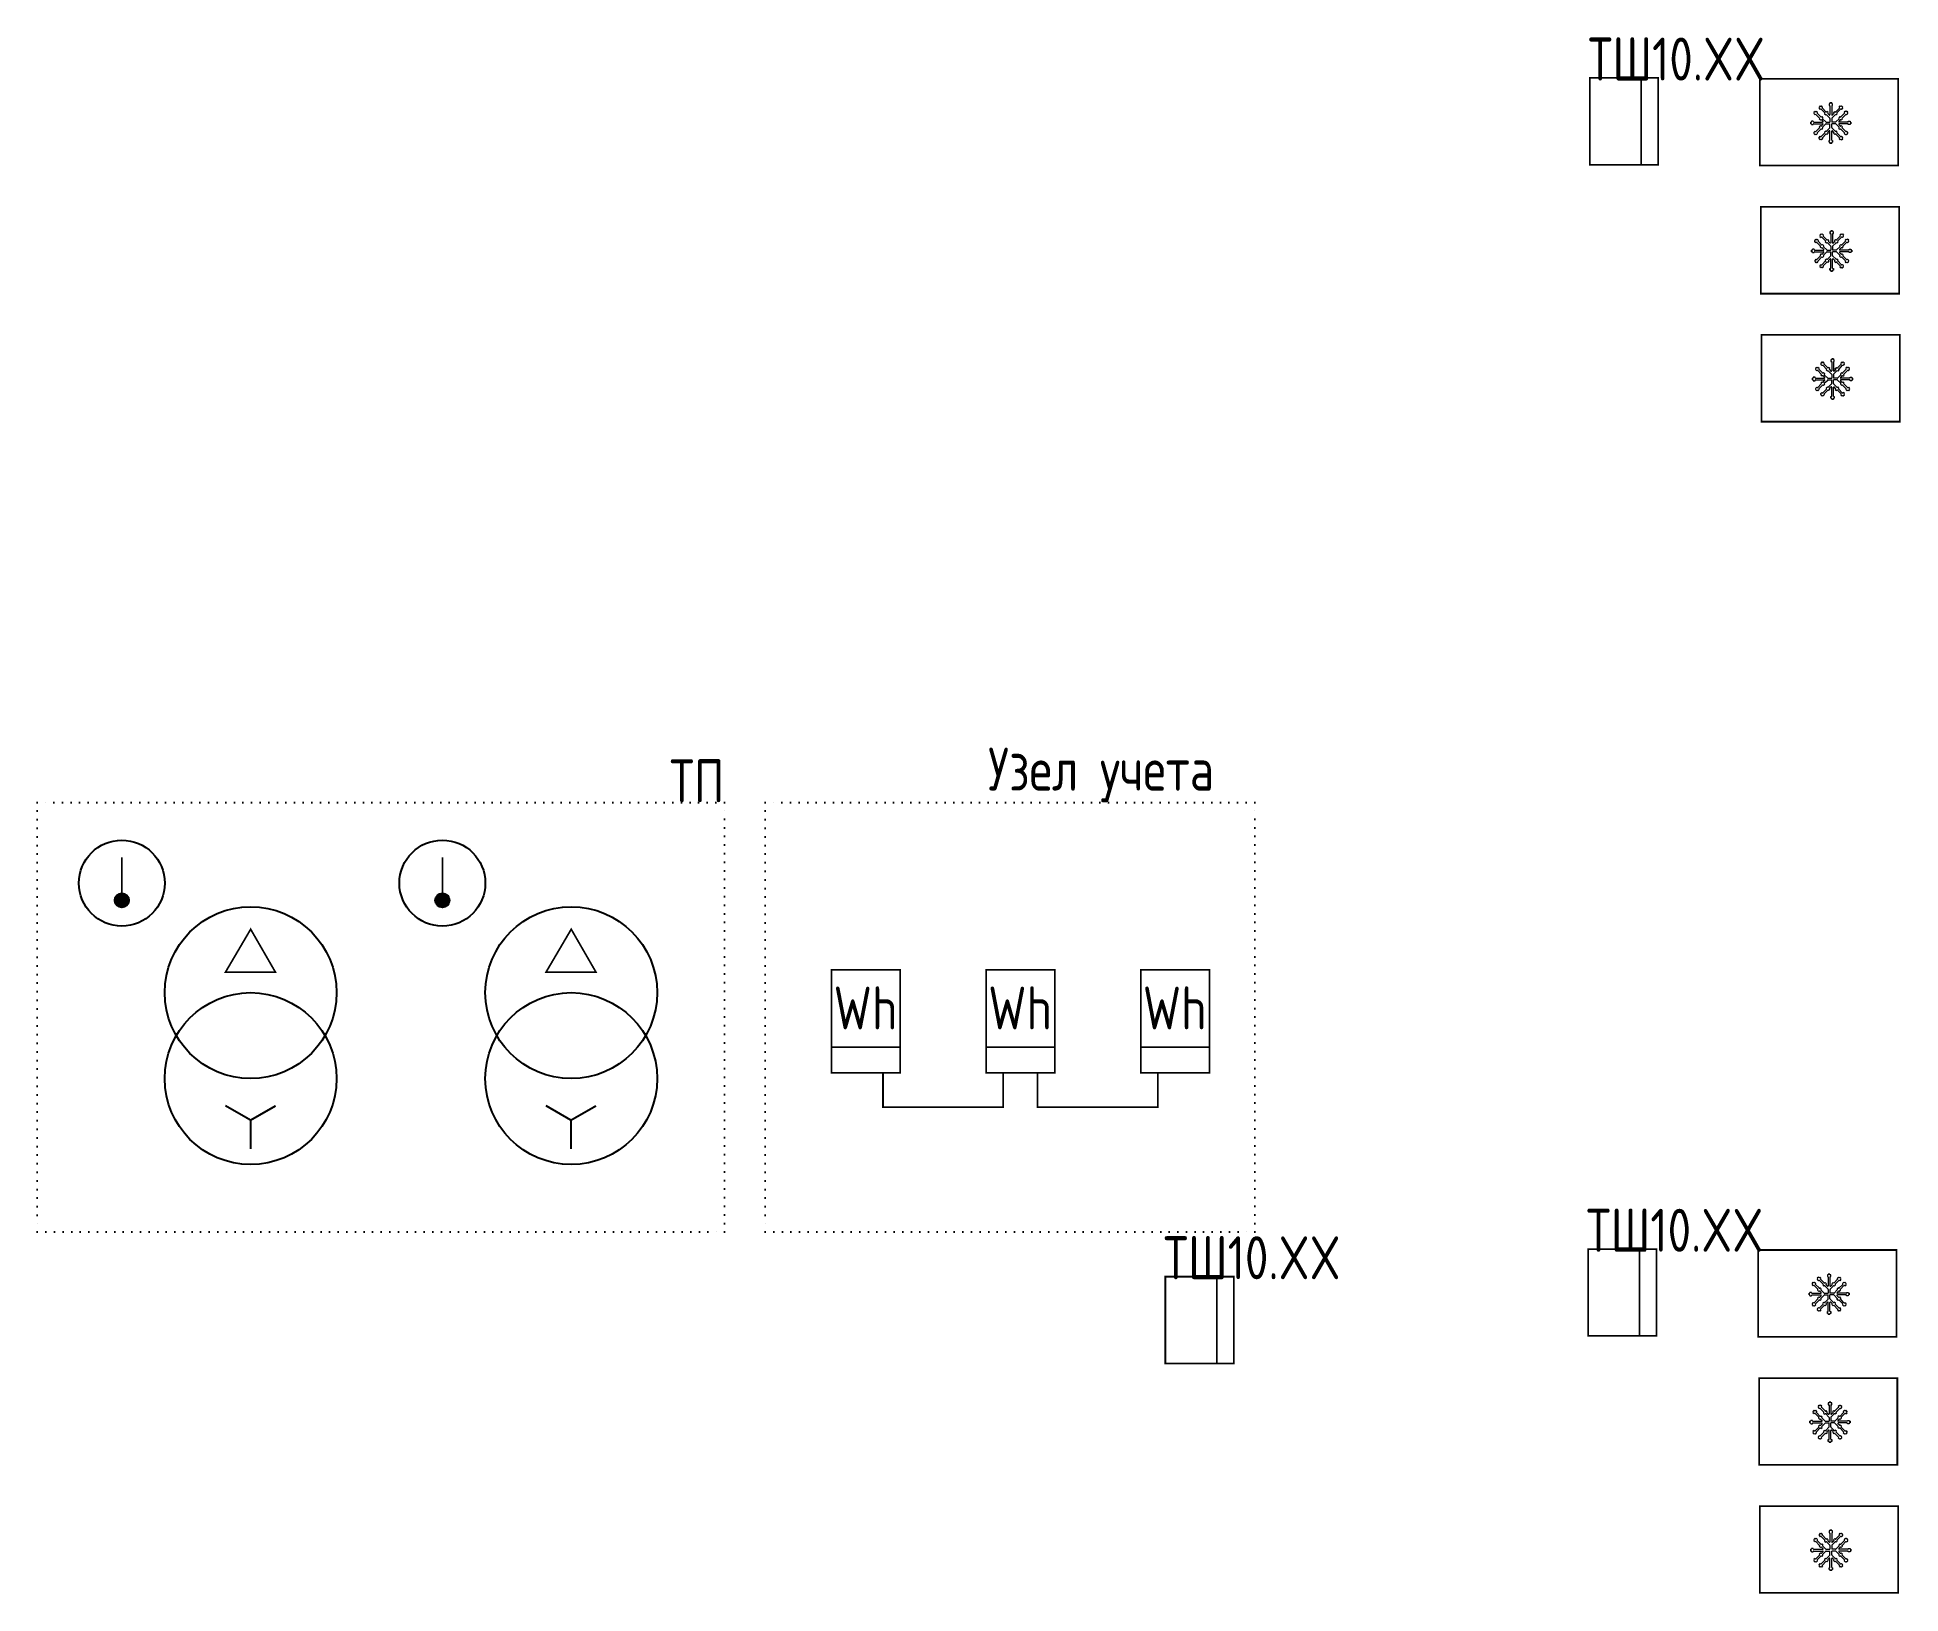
# Model space of a CAD drawing. Header units: millimetres. Extents: x 59878 to 81573, y -13993 to 4120.
import ezdxf

# ---------------------------------------------------------------- set-up
doc = ezdxf.new("R2010")
doc.units = ezdxf.units.MM
doc.linetypes.add('Точки', pattern=[1, 0, -1])
doc.layers.add('Основной тон.', color=7, linetype='Continuous', lineweight=20)
doc.styles.add('-ISOCPEUR-', font='ISOCPEUR.TTF', dxfattribs={"width": 0.8, "height": 2.5})

# ---------------------------------------------------------------- blocks, each defined once
blk = doc.blocks.new('ТП')
h = blk.add_hatch(color=256)
h.dxf.hatch_style = 1
h.paths.add_polyline_path([(1067, 3860, 1), (901, 3860, 1)])
h = blk.add_hatch(color=256)
h.dxf.hatch_style = 1
h.paths.add_polyline_path([(4799, 3860, 1), (4633, 3860, 1)])
at = {"linetype": 'Точки', "ltscale": 100}
blk.add_lwpolyline([(0, 0), (8000, 0), (8000, 5000), (0, 5000)], close=True, dxfattribs=at)
at = {"const_width": 20}
for points in [[(984, 4060), (984, 4360), (984, 3943)], [(4716, 4060), (4716, 4360), (4716, 3943)], [(2484, 3523), (2772, 3024), (2191, 3024), (2484, 3523)], [(6216, 3523), (6504, 3024), (5923, 3024), (6216, 3523)], [(2191, 1469), (2481, 1302), (2481, 977), (2481, 1302), (2772, 1469)], [(5923, 1469), (6213, 1302), (6213, 977), (6213, 1302), (6504, 1469)]]:
    blk.add_lwpolyline(points, dxfattribs=at)
for points in [[(2481, 1302), (2191, 1469)], [(2481, 1302), (2772, 1469)], [(2481, 1302), (2481, 966)], [(6213, 1302), (5923, 1469)], [(6213, 1302), (6504, 1469)], [(6213, 1302), (6213, 966)]]:
    blk.add_lwpolyline(points)
for centre, radius in [((984, 4060), 500), ((4716, 4060), 500), ((984, 3860), 83), ((4716, 3860), 83), ((2484, 2785), 1000), ((6216, 2785), 1000), ((2484, 1785), 1000), ((6216, 1785), 1000)]:
    blk.add_circle(centre, radius)
at = {"insert": (8000, 5000), "char_height": 500, "attachment_point": 9, "style": '-ISOCPEUR-'}
blk.add_mtext_dynamic_manual_height_columns('\\pi-800,l800,t2000;ТП', width=80.31, gutter_width=12.5, heights=[9], dxfattribs=at)
blk = doc.blocks.new('TС')
at = {"const_width": 0.1}
for points in [[(4.08, 0.1), (0.1, 0.1), (0.1, 5.15), (4.08, 5.15)], [(4.08, 5.15), (3.1, 5.15), (3.1, 0.1), (4.08, 0.1)]]:
    blk.add_lwpolyline(points, close=True, dxfattribs=at)
at = {"style": '-ISOCPEUR-', "width": 0.8}
blk.add_attdef('ADDR', (0, 5), '', height=2.5, dxfattribs=at)
blk = doc.blocks.new('УУ')
at = {"linetype": 'Точки', "ltscale": 100}
blk.add_lwpolyline([(0, 0), (5700, 0), (5700, 5000), (0, 5000)], close=True, dxfattribs=at)
at = {"const_width": 20}
for points in [[(772, 1852), (1572, 1852), (1572, 3052), (772, 3052)], [(2572, 1852), (3372, 1852), (3372, 3052), (2572, 3052)], [(4372, 1852), (5172, 1852), (5172, 3052), (4372, 3052)], [(772, 1852), (1572, 1852), (1572, 2152), (772, 2152)], [(2572, 1852), (3372, 1852), (3372, 2152), (2572, 2152)], [(4372, 1852), (5172, 1852), (5172, 2152), (4372, 2152)]]:
    blk.add_lwpolyline(points, close=True, dxfattribs=at)
for points in [[(1372, 1852), (1372, 1453), (2772, 1453), (2772, 1852)], [(3172, 1852), (3172, 1453), (4572, 1453), (4572, 1852)]]:
    blk.add_lwpolyline(points, dxfattribs=at)
at = {"linetype": 'Точки', "ltscale": 100, "insert": (5226, 5000), "char_height": 500, "attachment_point": 9, "style": '-ISOCPEUR-'}
blk.add_mtext_dynamic_manual_height_columns('\\pi-800,l800,t2000;Узел учета', width=4342.05, gutter_width=4661, heights=[9], dxfattribs=at)
at = {"char_height": 500, "attachment_point": 5, "style": '-ISOCPEUR-'}
for insert in [(1167, 2607), (2967, 2607), (4767, 2607)]:
    blk.add_mtext_dynamic_manual_height_columns('\\pi-800,l800,t2000;Wh', width=8, gutter_width=12.5, heights=[9], dxfattribs=dict(at, insert=insert))
blk = doc.blocks.new('cond')
at = {"const_width": 20}
blk.add_lwpolyline([(0, 1010), (1610, 1010), (1610, 0), (0, 0)], close=True, dxfattribs=at)
at = {"layer": 'Основной тон.', "color": 5, "ltscale": 0.8}
for p, q in [((702, 695), (688, 681)), ((702, 695), (688, 681)), ((688, 681), (691, 677)), ((688, 681), (691, 677)), ((691, 670), (688, 666)), ((688, 666), (702, 652)), ((705, 691), (702, 695)), ((702, 695), (705, 691)), ((702, 652), (705, 656)), ((716, 695), (712, 691)), ((712, 656), (755, 613)), ((730, 681), (716, 695)), ((727, 677), (730, 681)), ((727, 670), (769, 627)), ((806, 720), (806, 700)), ((811, 720), (806, 720)), ((806, 700), (811, 700)), ((816, 730), (816, 725)), ((836, 730), (816, 730)), ((836, 730), (816, 730)), ((816, 730), (816, 725)), ((816, 730), (836, 730)), ((816, 695), (816, 664)), ((816, 664), (816, 632)), ((836, 730), (836, 725)), ((836, 725), (836, 730)), ((836, 695), (836, 664)), ((836, 664), (836, 632)), ((846, 720), (841, 720)), ((841, 700), (846, 700)), ((846, 700), (846, 720)), ((925, 670), (883, 627)), ((939, 656), (897, 613)), ((922, 681), (936, 695)), ((925, 677), (922, 681)), ((936, 695), (939, 691)), ((950, 695), (946, 691)), ((946, 691), (950, 695)), ((950, 652), (946, 656)), ((950, 695), (964, 681)), ((950, 695), (964, 681)), ((964, 666), (950, 652)), ((964, 681), (960, 677)), ((964, 681), (960, 677)), ((960, 670), (964, 666)), ((592, 507), (597, 507)), ((592, 507), (592, 487)), ((592, 507), (592, 487)), ((597, 507), (592, 507)), ((592, 487), (592, 507)), ((592, 487), (597, 487)), ((592, 487), (597, 487)), ((622, 517), (602, 517)), ((602, 517), (602, 512)), ((602, 482), (602, 477)), ((602, 477), (622, 477)), ((622, 512), (622, 517)), ((622, 477), (622, 482)), ((627, 507), (659, 507)), ((627, 487), (659, 487)), ((628, 621), (642, 635)), ((628, 621), (642, 635)), ((628, 621), (631, 617)), ((631, 617), (628, 621)), ((628, 606), (631, 610)), ((642, 592), (628, 606)), ((642, 635), (645, 631)), ((642, 635), (645, 631)), ((645, 596), (642, 592)), ((653, 631), (656, 635)), ((653, 596), (695, 553)), ((653, 397), (695, 440)), ((656, 635), (670, 621)), ((659, 507), (690, 507)), ((659, 487), (690, 487)), ((670, 621), (667, 617)), ((667, 610), (709, 568)), ((690, 507), (730, 507)), ((690, 487), (730, 487)), ((695, 553), (691, 557)), ((691, 543), (695, 546)), ((706, 529), (691, 543)), ((706, 465), (691, 450)), ((691, 450), (695, 447)), ((695, 440), (691, 436)), ((706, 571), (709, 568)), ((709, 532), (706, 529)), ((709, 461), (706, 465)), ((716, 568), (720, 571)), ((716, 532), (733, 515)), ((716, 461), (733, 478)), ((720, 571), (734, 557)), ((720, 422), (734, 436)), ((734, 557), (730, 553)), ((730, 546), (769, 508)), ((730, 447), (769, 485)), ((734, 436), (730, 440)), ((751, 617), (755, 613)), ((755, 606), (751, 603)), ((751, 603), (766, 589)), ((769, 627), (766, 631)), ((766, 589), (769, 592)), ((772, 507), (816, 507)), ((772, 487), (816, 487)), ((780, 631), (776, 627)), ((776, 592), (814, 554)), ((776, 401), (814, 439)), ((794, 617), (780, 631)), ((790, 613), (794, 617)), ((790, 606), (807, 589)), ((816, 632), (816, 593)), ((816, 550), (816, 507)), ((816, 443), (816, 487)), ((836, 632), (836, 593)), ((836, 550), (836, 507)), ((880, 507), (836, 507)), ((880, 487), (836, 487)), ((836, 443), (836, 487)), ((876, 592), (837, 554)), ((876, 401), (837, 439)), ((861, 606), (844, 589)), ((858, 617), (872, 631)), ((861, 613), (858, 617)), ((872, 631), (876, 627)), ((883, 627), (886, 631)), ((886, 589), (883, 592)), ((921, 546), (883, 508)), ((921, 447), (883, 485)), ((900, 603), (886, 589)), ((900, 617), (897, 613)), ((897, 606), (900, 603)), ((932, 571), (918, 557)), ((918, 557), (921, 553)), ((935, 532), (918, 515)), ((935, 461), (918, 478)), ((918, 436), (921, 440)), ((932, 422), (918, 436)), ((961, 507), (922, 507)), ((961, 487), (922, 487)), ((935, 568), (932, 571)), ((985, 610), (943, 568)), ((946, 571), (943, 568)), ((943, 532), (946, 529)), ((943, 461), (946, 465)), ((946, 529), (960, 543)), ((946, 465), (960, 450)), ((999, 596), (957, 553)), ((957, 553), (960, 557)), ((960, 543), (957, 546)), ((960, 450), (957, 447)), ((999, 397), (957, 440)), ((957, 440), (960, 436)), ((993, 507), (961, 507)), ((993, 487), (961, 487)), ((996, 635), (981, 621)), ((981, 621), (985, 617)), ((1024, 507), (993, 507)), ((1024, 487), (993, 487)), ((999, 631), (996, 635)), ((1010, 635), (1006, 631)), ((1010, 635), (1006, 631)), ((1006, 596), (1010, 592)), ((1024, 621), (1010, 635)), ((1024, 621), (1010, 635)), ((1010, 592), (1024, 606)), ((1024, 621), (1020, 617)), ((1020, 617), (1024, 621)), ((1024, 606), (1020, 610)), ((1029, 517), (1049, 517)), ((1029, 512), (1029, 517)), ((1029, 477), (1029, 482)), ((1049, 477), (1029, 477)), ((1049, 517), (1049, 512)), ((1049, 482), (1049, 477)), ((1059, 507), (1054, 507)), ((1054, 507), (1059, 507)), ((1059, 487), (1054, 487)), ((1059, 487), (1054, 487)), ((1059, 507), (1059, 487)), ((1059, 507), (1059, 487)), ((1059, 487), (1059, 507)), ((642, 401), (628, 387)), ((628, 387), (631, 383)), ((631, 376), (628, 373)), ((628, 373), (631, 376)), ((628, 373), (642, 358)), ((628, 373), (642, 358)), ((645, 397), (642, 401)), ((642, 358), (645, 362)), ((642, 358), (645, 362)), ((653, 362), (656, 358)), ((656, 358), (670, 373)), ((667, 383), (709, 426)), ((670, 373), (667, 376)), ((688, 327), (702, 341)), ((691, 323), (688, 327)), ((688, 313), (691, 316)), ((688, 313), (691, 316)), ((702, 299), (688, 313)), ((702, 299), (688, 313)), ((702, 341), (705, 337)), ((705, 302), (702, 299)), ((702, 299), (705, 302)), ((706, 422), (709, 426)), ((712, 337), (755, 380)), ((716, 299), (712, 302)), ((716, 426), (720, 422)), ((730, 313), (716, 299)), ((727, 323), (769, 366)), ((727, 316), (730, 313)), ((751, 391), (766, 405)), ((755, 387), (751, 391)), ((751, 376), (755, 380)), ((766, 405), (769, 401)), ((769, 366), (766, 362)), ((780, 362), (776, 366)), ((794, 376), (780, 362)), ((790, 387), (807, 404)), ((790, 380), (794, 376)), ((806, 273), (806, 293)), ((806, 293), (811, 293)), ((811, 273), (806, 273)), ((816, 361), (816, 400)), ((816, 330), (816, 361)), ((816, 298), (816, 330)), ((816, 263), (816, 268)), ((816, 263), (816, 268)), ((836, 263), (816, 263)), ((836, 263), (816, 263)), ((816, 263), (836, 263)), ((836, 361), (836, 400)), ((836, 330), (836, 361)), ((836, 298), (836, 330)), ((836, 263), (836, 268)), ((836, 268), (836, 263)), ((841, 293), (846, 293)), ((846, 273), (841, 273)), ((861, 387), (844, 404)), ((846, 293), (846, 273)), ((861, 380), (858, 376)), ((858, 376), (872, 362)), ((872, 362), (876, 366)), ((886, 405), (883, 401)), ((883, 366), (886, 362)), ((925, 323), (883, 366)), ((900, 391), (886, 405)), ((897, 387), (900, 391)), ((900, 376), (897, 380)), ((939, 337), (897, 380)), ((925, 316), (922, 313)), ((922, 313), (936, 299)), ((935, 426), (932, 422)), ((936, 299), (939, 302)), ((985, 383), (943, 426)), ((946, 422), (943, 426)), ((950, 341), (946, 337)), ((950, 299), (946, 302)), ((946, 302), (950, 299)), ((964, 327), (950, 341)), ((950, 299), (964, 313)), ((950, 299), (964, 313)), ((960, 323), (964, 327)), ((964, 313), (960, 316)), ((964, 313), (960, 316)), ((981, 373), (985, 376)), ((996, 358), (981, 373)), ((999, 362), (996, 358)), ((1006, 397), (1010, 401)), ((1010, 358), (1006, 362)), ((1010, 358), (1006, 362)), ((1010, 401), (1024, 387)), ((1024, 373), (1010, 358)), ((1024, 373), (1010, 358)), ((1024, 387), (1020, 383)), ((1020, 376), (1024, 373)), ((1024, 373), (1020, 376))]:
    blk.add_line(p, q, dxfattribs=at)
for centre, start, end in [((688, 673), 315, 45), ((709, 695), 225, 315), ((709, 652), 45, 135), ((730, 673), 135, 225), ((811, 725), 270, 0), ((811, 695), 0, 90), ((841, 725), 180, 270), ((841, 695), 90, 180), ((922, 673), 315, 45), ((943, 695), 225, 315), ((943, 652), 45, 135), ((964, 673), 135, 225), ((597, 512), 270, 360), ((597, 482), 360, 90), ((627, 512), 180, 270), ((627, 482), 90, 180), ((628, 614), 315, 45), ((649, 635), 225, 315), ((649, 592), 45, 135), ((670, 614), 135, 225), ((691, 550), 315, 45), ((691, 443), 315, 45), ((713, 571), 225, 315), ((713, 529), 45, 135), ((713, 465), 225, 315), ((734, 550), 135, 225), ((734, 443), 135, 225), ((730, 512), 270, 45), ((730, 482), 315, 90), ((751, 610), 315, 45), ((773, 631), 225, 315), ((773, 589), 45, 135), ((772, 512), 225, 270), ((772, 482), 90, 135), ((794, 610), 135, 225), ((811, 593), 225, 0), ((811, 550), 0, 45), ((811, 443), 315, 0), ((841, 593), 180, 315), ((841, 550), 135, 180), ((841, 443), 180, 225), ((858, 610), 315, 45), ((879, 631), 225, 315), ((879, 589), 45, 135), ((880, 512), 270, 315), ((880, 482), 45, 90), ((900, 610), 135, 225), ((922, 512), 135, 270), ((922, 482), 90, 225), ((918, 550), 315, 45), ((918, 443), 315, 45), ((939, 571), 225, 315), ((939, 529), 45, 135), ((939, 465), 225, 315), ((960, 550), 135, 225), ((960, 443), 135, 225), ((981, 614), 315, 45), ((1003, 635), 225, 315), ((1003, 592), 45, 135), ((1024, 614), 135, 225), ((1024, 512), 270, 0), ((1024, 482), 0, 90), ((1054, 512), 180, 270), ((1054, 482), 90, 180), ((628, 380), 315, 45), ((649, 401), 225, 315), ((649, 358), 45, 135), ((670, 380), 135, 225), ((688, 320), 315, 45), ((709, 341), 225, 315), ((709, 299), 45, 135), ((713, 422), 45, 135), ((730, 320), 135, 225), ((751, 383), 315, 45), ((773, 405), 225, 315), ((773, 362), 45, 135), ((794, 383), 135, 225), ((811, 400), 360, 135), ((811, 298), 270, 360), ((811, 268), 360, 90), ((841, 400), 45, 180), ((841, 298), 180, 270), ((841, 268), 90, 180), ((858, 383), 315, 45), ((879, 405), 225, 315), ((879, 362), 45, 135), ((900, 383), 135, 225), ((922, 320), 315, 45), ((939, 422), 45, 135), ((943, 341), 225, 315), ((943, 299), 45, 135), ((964, 320), 135, 225), ((981, 380), 315, 45), ((1003, 401), 225, 315), ((1003, 358), 45, 135), ((1024, 380), 135, 225)]:
    blk.add_arc(centre, 5, start, end, dxfattribs=at)

msp = doc.modelspace()

# ---------------------------------------------------------------- block references
at = {"xscale": 200, "yscale": 200, "zscale": 200}
for p in [(77932, 2617), (77912, -11013), (72991, -11333)]:
    msp.add_blockref('TС', p, dxfattribs=at).add_auto_attribs({'ADDR': 'ТШ10.XX'})
for name, p in [('cond', (79933, 2627)), ('cond', (79943, 1137)), ('cond', (79953, -353)), ('ТП', (59878, -9783)), ('УУ', (68352, -9783)), ('cond', (79913, -11003)), ('cond', (79923, -12493)), ('cond', (79933, -13983))]:
    msp.add_blockref(name, p)

doc.saveas('drawing.dxf')
